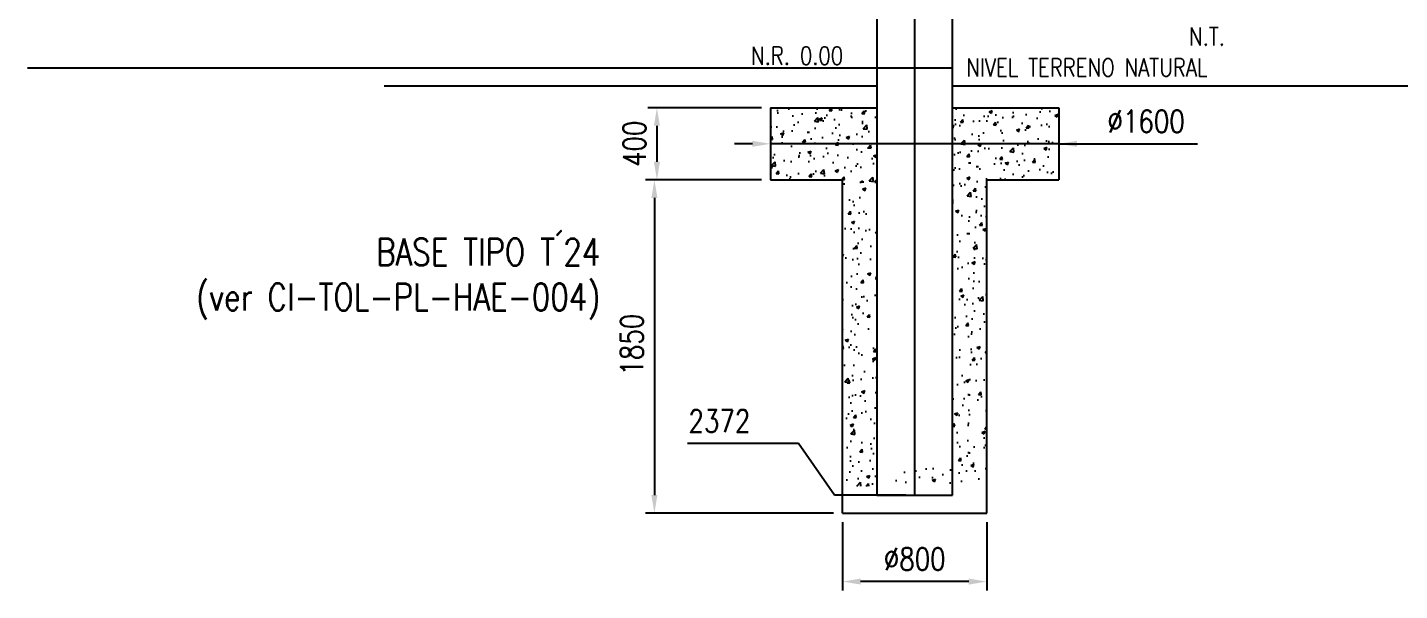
# Model space of a CAD drawing. Header units: millimetres. Extents: x -37020 to 35906, y -101 to 52234.
# Drawn here: x -56.22 to -48.6, y 390.62 to 393.75 of the extents above; entities that cross this region are included whole.
import ezdxf

# ---------------------------------------------------------------- set-up
doc = ezdxf.new("R2010")
doc.units = ezdxf.units.MM
doc.header["$PDMODE"] = 35
doc.header["$PDSIZE"] = 1
doc.linetypes.add('CENTER', pattern=[50.8, 31.75, -6.35, 6.35, -6.35])
doc.linetypes.add('CENTER2', pattern=[28.575, 19.05, -3.175, 3.175, -3.175])
for name, color, linetype in [('0_EJES', 1, 'CENTER2'), ('GE-Cotas', 1, 'Continuous'), ('M0_EQUIPOS', 2, 'Continuous'), ('M_DIM', 1, 'Continuous'), ('M_TEXT', 3, 'Continuous')]:
    doc.layers.add(name, color=color, linetype=linetype)
doc.styles.add('Romans', font='romans.shx', dxfattribs={"width": 0.8})
doc.styles.add('STYLE-MSF', font='simplex.shx', dxfattribs={"width": 0.8})
doc.dimstyles.new('COTAS GENERAL', dxfattribs={"dimscale": 0.1, "dimtxt": 2.5, "dimasz": 2.5, "dimexe": 1, "dimexo": 1, "dimgap": 1.25, "dimtad": 1, "dimzin": 1, "dimdsep": 46, "dimtxsty": 'Romans', "dimcen": 1, "dimclrd": 2, "dimclre": 1, "dimclrt": 3, "dimaunit": 1, "dimadec": 3, "dimazin": 0, "dimtfac": 1, "dimtix": 1, "dimtmove": 0, "dimatfit": 0, "dimfxl": 1, "dimtolj": 1, "dimarcsym": 0})

# ---------------------------------------------------------------- blocks, each defined once
blk = doc.blocks.new('*D308')
at = {"layer": 'Defpoints', "color": 0, "transparency": 16777216}
for p in [(-52.0936, 393.3021), (-52.7235, 392.9021), (-52.0936, 392.9021)]:
    blk.add_point(p, dxfattribs=at)
at = {"layer": 'GE-Cotas', "color": 1, "lineweight": -2, "transparency": 16777216}
for p, q in [((-52.1436, 393.3021), (-52.7735, 393.3021)), ((-52.1436, 392.9021), (-52.7735, 392.9021))]:
    blk.add_line(p, q, dxfattribs=at)
at = {"layer": 'GE-Cotas', "color": 2, "lineweight": -2, "transparency": 16777216}
blk.add_line((-52.7235, 393.2021), (-52.7235, 393.0021), dxfattribs=at)
at = {"layer": 'GE-Cotas', "color": 2, "transparency": 16777216}
for points in [[(-52.7069, 393.2021), (-52.7402, 393.2021), (-52.7235, 393.3021)], [(-52.7402, 393.0021), (-52.7069, 393.0021), (-52.7235, 392.9021)]]:
    blk.add_solid(points, dxfattribs=at)
at = {"layer": 'GE-Cotas', "color": 3, "linetype": 'Continuous', "transparency": 16777216, "insert": (-52.8485, 393.1021), "char_height": 0.125, "attachment_point": 5, "rotation": 90, "style": 'Romans'}
blk.add_mtext('\\A1;400', dxfattribs=at)
blk = doc.blocks.new('*D309')
at = {"layer": 'Defpoints', "color": 0, "transparency": 16777216}
for p in [(-50.4936, 393.3021), (-52.0936, 393.2373), (-52.0936, 393.1021)]:
    blk.add_point(p, dxfattribs=at)
at = {"layer": 'GE-Cotas', "color": 1, "lineweight": -2, "transparency": 16777216}
for p, q in [((-50.4936, 393.2521), (-50.4936, 393.0521)), ((-52.0936, 393.1873), (-52.0936, 393.0521))]:
    blk.add_line(p, q, dxfattribs=at)
at = {"layer": 'GE-Cotas', "color": 2, "lineweight": -2, "transparency": 16777216}
for p, q in [((-52.1936, 393.1021), (-52.2936, 393.1021)), ((-50.4936, 393.1021), (-52.0936, 393.1021)), ((-50.4936, 393.1021), (-49.7258, 393.1021)), ((-50.3936, 393.1021), (-50.2936, 393.1021))]:
    blk.add_line(p, q, dxfattribs=at)
at = {"layer": 'GE-Cotas', "color": 2, "transparency": 16777216}
for points in [[(-52.1936, 393.0855), (-52.1936, 393.1188), (-52.0936, 393.1021)], [(-50.3936, 393.1188), (-50.3936, 393.0855), (-50.4936, 393.1021)]]:
    blk.add_solid(points, dxfattribs=at)
at = {"layer": 'GE-Cotas', "color": 3, "linetype": 'Continuous', "transparency": 16777216, "insert": (-50.0097, 393.2271), "char_height": 0.125, "attachment_point": 5, "style": 'Romans'}
blk.add_mtext('\\A1;%%C1600', dxfattribs=at)
blk = doc.blocks.new('*D310')
at = {"layer": 'Defpoints', "color": 0, "transparency": 16777216}
for p in [(-51.6936, 391.0521), (-50.8936, 391.0521), (-51.6936, 390.6715)]:
    blk.add_point(p, dxfattribs=at)
at = {"layer": 'GE-Cotas', "color": 1, "lineweight": -2, "transparency": 16777216}
for p, q in [((-51.6936, 391.0021), (-51.6936, 390.6215)), ((-50.8936, 391.0021), (-50.8936, 390.6215))]:
    blk.add_line(p, q, dxfattribs=at)
at = {"layer": 'GE-Cotas', "color": 2, "lineweight": -2, "transparency": 16777216}
blk.add_line((-50.9936, 390.6715), (-51.5936, 390.6715), dxfattribs=at)
at = {"layer": 'GE-Cotas', "color": 2, "transparency": 16777216}
for points in [[(-51.5936, 390.6882), (-51.5936, 390.6549), (-51.6936, 390.6715)], [(-50.9936, 390.6549), (-50.9936, 390.6882), (-50.8936, 390.6715)]]:
    blk.add_solid(points, dxfattribs=at)
at = {"layer": 'GE-Cotas', "color": 3, "linetype": 'Continuous', "transparency": 16777216, "insert": (-51.2936, 390.7965), "char_height": 0.125, "attachment_point": 5, "style": 'Romans'}
blk.add_mtext('\\A1;%%C800', dxfattribs=at)
blk = doc.blocks.new('*D311')
at = {"layer": 'Defpoints', "color": 0, "transparency": 16777216}
for p in [(-51.5036, 393.5237), (-52.1382, 391.4377), (-51.2936, 391.1521)]:
    blk.add_point(p, dxfattribs=at)
at = {"layer": 'GE-Cotas', "color": 1, "lineweight": -2, "transparency": 16777216}
for p, q in [((-51.9382, 391.4377), (-52.5531, 391.4377)), ((-51.7382, 391.1521), (-51.9382, 391.4377)), ((-51.3436, 391.1521), (-51.7382, 391.1521))]:
    blk.add_line(p, q, dxfattribs=at)
at = {"layer": 'GE-Cotas', "color": 3, "linetype": 'Continuous', "transparency": 16777216, "insert": (-52.3769, 391.5627), "char_height": 0.125, "attachment_point": 5, "style": 'Romans'}
blk.add_mtext('\\A1;2372', dxfattribs=at)
blk = doc.blocks.new('*D312')
at = {"layer": 'Defpoints', "color": 0, "transparency": 16777216}
for p in [(-52.0936, 392.9021), (-52.7375, 391.0521), (-51.6936, 391.0521)]:
    blk.add_point(p, dxfattribs=at)
at = {"layer": 'GE-Cotas', "color": 1, "lineweight": -2, "transparency": 16777216}
for p, q in [((-52.1436, 392.9021), (-52.7875, 392.9021)), ((-51.7436, 391.0521), (-52.7875, 391.0521))]:
    blk.add_line(p, q, dxfattribs=at)
at = {"layer": 'GE-Cotas', "color": 2, "lineweight": -2, "transparency": 16777216}
blk.add_line((-52.7375, 392.8021), (-52.7375, 391.1521), dxfattribs=at)
at = {"layer": 'GE-Cotas', "color": 2, "transparency": 16777216}
for points in [[(-52.7208, 392.8021), (-52.7542, 392.8021), (-52.7375, 392.9021)], [(-52.7542, 391.1521), (-52.7208, 391.1521), (-52.7375, 391.0521)]]:
    blk.add_solid(points, dxfattribs=at)
at = {"layer": 'GE-Cotas', "color": 3, "linetype": 'Continuous', "transparency": 16777216, "insert": (-52.8625, 391.9873), "char_height": 0.125, "attachment_point": 5, "rotation": 90, "style": 'Romans'}
blk.add_mtext('\\A1;1850', dxfattribs=at)
blk = doc.blocks.new('POSTE')
at = {"layer": 'M0_EQUIPOS', "color": 3}
for p, q in [((-0.21, -2.2216), (-0.21, 8.7784)), ((0.21, 8.7784), (0.21, -2.2216)), ((0.21, -2.2216), (-0.21, -2.2216))]:
    blk.add_line(p, q, dxfattribs=at)

msp = doc.modelspace()

# ---------------------------------------------------------------- hatches: boundary and pattern name
at = {"layer": 'M0_EQUIPOS'}
h = msp.add_hatch(dxfattribs=at)
h.set_pattern_fill('AR-CONC', color=254, scale=0.001, angle=180, style=0)
h.set_pattern_definition([(50, (-57.78045, 393.81279), (0.1821847, -0.015939), [0.01905, -0.20955]), (355, (-57.78045, 393.81279), (-0.035243, 0.1910566), [0.01524, -0.16764]), (100.451, (-57.76527, 393.81146), (0.1469425, 0.1751167), [0.01619, -0.17809]), (46.1842, (-57.78045, 393.86359), (0.271079, -0.0420423), [0.028575, -0.314325]), (96.6356, (-57.75786, 393.86008), (0.237404, 0.247426), [0.024285, -0.267135]), (351.184, (-57.78045, 393.86359), (0.237405, 0.247425), [0.02286, -0.25146]), (21, (-57.75505, 393.85089), (0.151615, -0.1022655), [0.01905, -0.20955]), (326, (-57.75505, 393.85089), (0.061802, 0.184188), [0.01524, -0.16764]), (71.4514, (-57.74241, 393.84236), (0.2134165, 0.081923), [0.01619, -0.17809]), (37.5, (-57.78045, 393.812786), (0.0030886, 0.08455504), [0, -0.165608, 0, -0.17018, 0, -0.168275]), (7.5, (-57.78045, 393.81279), (0.0668197, 0.1001806), [0, -0.097028, 0, -0.161798, 0, -0.064135]), (327.5, (-57.83709, 393.812786), (0.1355906, -0.00572874), [0, -0.0635, 0, -0.19812, 0, -0.26289]), (317.5, (-57.86249, 393.81279), (0.1481292, 0.0254265), [0, -0.08255, 0, -0.131572, 0, -0.18669])])
h.paths.add_polyline_path([(-51.5036, 393.3021), (-52.0936, 393.3021), (-52.0936, 392.9021), (-51.6936, 392.9021), (-51.6936, 391.2021), (-50.8936, 391.2021), (-50.8936, 392.9021), (-50.4936, 392.9021), (-50.4936, 393.3021), (-51.0836, 393.3021), (-51.0836, 391.3021), (-51.5036, 391.3021)])

# ---------------------------------------------------------------- linework, layer by layer
at = {"layer": '0_EJES', "linetype": 'CENTER'}
msp.add_line((-51.2936, 391.1521), (-51.2936, 402.1521), dxfattribs=at)
at = {"layer": 'Defpoints', "linetype": 'Continuous'}
msp.add_line((-51.5036, 393.5237), (-51.0836, 393.5237), dxfattribs=at)
at = {"layer": 'M0_EQUIPOS', "color": 6}
msp.add_line((-56.2154, 393.5237), (-51.5036, 393.5237), dxfattribs=at)
at = {"layer": 'M0_EQUIPOS', "color": 3}
for p, q in [((-54.236, 393.4241), (-51.5036, 393.4241)), ((-51.0836, 393.4241), (-49.4069, 393.4241)), ((-49.5217, 393.4241), (-39.7684, 393.4241))]:
    msp.add_line(p, q, dxfattribs=at)
at = {"layer": 'M0_EQUIPOS', "color": 254}
for p, q in [((-52.0936, 393.3021), (-51.5036, 393.3021)), ((-52.0936, 393.3021), (-52.0936, 392.9021)), ((-51.0836, 393.3021), (-50.4936, 393.3021)), ((-50.4936, 393.3021), (-50.4936, 392.9021)), ((-52.0936, 392.9021), (-51.6936, 392.9021)), ((-51.6936, 391.0521), (-51.6936, 392.9021)), ((-50.8936, 391.0521), (-50.8936, 392.9021)), ((-50.8936, 392.9021), (-50.4936, 392.9021)), ((-51.6936, 391.0521), (-50.8936, 391.0521))]:
    msp.add_line(p, q, dxfattribs=at)

# ---------------------------------------------------------------- block references
at = {"xscale": -1}
msp.add_blockref('POSTE', (-51.2936, 393.3737), dxfattribs=at)

# ---------------------------------------------------------------- texts
at = {"layer": 'M0_EQUIPOS', "color": 6, "style": 'STYLE-MSF', "width": 0.8}
msp.add_text('N.R. 0.00', height=0.1, dxfattribs=at).set_placement((-52.2014, 393.5414))
at = {"layer": 'M_DIM', "color": 3, "style": 'STYLE-MSF', "width": 0.8}
msp.add_text('N.T.', height=0.1, dxfattribs=at).set_placement((-49.7717, 393.6476))
at = {"layer": 'M_DIM', "color": 3, "insert": (-53.0374, 392.5766), "char_height": 0.15, "width": 3.026063, "attachment_point": 3, "style": 'STYLE-MSF'}
msp.add_mtext('BASE TIPO T´24\\P(ver CI-TOL-PL-HAE-004) \\P', dxfattribs=at)
at = {"layer": 'M_TEXT', "color": 3, "style": 'STYLE-MSF', "width": 0.8}
msp.add_text('NIVEL TERRENO NATURAL', height=0.1, dxfattribs=at).set_placement((-51.0067, 393.4759))

# ---------------------------------------------------------------- dimensions: what is measured, and where the dimension line sits
at = {"layer": 'GE-Cotas'}
dim = msp.add_ordinate_dim(feature_location=(-51.2936, 391.1521), offset=(-0.8446, 0.2855), dtype=0, origin=(-51.5036, 393.5237), dimstyle='COTAS GENERAL', override={"dimscale": 0.05, "dimasz": 2, "dimdec": 0, "dimlfac": 1000, "dimdsep": 44}, dxfattribs=at)
dim.commit()
dim.dimension.update_dxf_attribs({"geometry": '*D311', "text_midpoint": (-52.3769, 391.5627)})
for base, p1, p2, picture, middle in [((-52.7235, 392.9021), (-52.0936, 393.3021), (-52.0936, 392.9021), '*D308', (-52.7235, 393.1021)), ((-52.7375, 391.0521), (-52.0936, 392.9021), (-51.6936, 391.0521), '*D312', (-52.7375, 391.9873))]:
    dim = msp.add_linear_dim(base=base, p1=p1, p2=p2, angle=90, dimstyle='COTAS GENERAL', override={"dimscale": 0.05, "dimasz": 2, "dimdec": 0, "dimlfac": 1000, "dimdsep": 44}, dxfattribs=at)
    dim.commit()
    dim.dimension.update_dxf_attribs({"geometry": picture, "text_midpoint": middle, "dimtype": 160})
dim = msp.add_linear_dim(base=(-52.0936, 393.1021), p1=(-50.4936, 393.3021), p2=(-52.0936, 393.2373), angle=180, text='%%C<>', dimstyle='COTAS GENERAL', override={"dimscale": 0.05, "dimasz": 2, "dimdec": 0, "dimlfac": 1000, "dimdsep": 44}, dxfattribs=at)
dim.commit()
dim.dimension.update_dxf_attribs({"geometry": '*D309', "text_midpoint": (-50.0097, 393.1021), "dimtype": 160})
dim = msp.add_linear_dim(base=(-51.6936, 390.6715), p1=(-50.8936, 391.0521), p2=(-51.6936, 391.0521), angle=180, text='%%C<>', dimstyle='COTAS GENERAL', override={"dimscale": 0.05, "dimasz": 2, "dimdec": 0, "dimlfac": 1000, "dimdsep": 44}, dxfattribs=at)
dim.commit()
dim.dimension.update_dxf_attribs({"geometry": '*D310', "text_midpoint": (-51.2936, 390.7965)})

doc.saveas('drawing.dxf')
